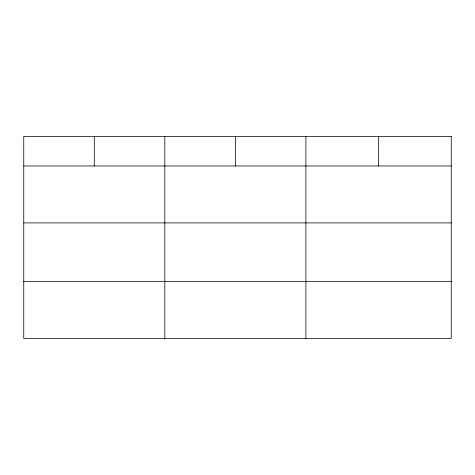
<?xml version="1.0" encoding="UTF-8"?>
<svg xmlns="http://www.w3.org/2000/svg" width="475" height="475" viewBox="0 0 475 475"><rect width="100%" height="100%" fill="white"/><g stroke="black" fill="none" stroke-linecap="round" stroke-linejoin="round"><path stroke-width="0.71" d="M23.75 165.971L451.25 165.971M23.75 222.912L451.25 222.912M23.75 281.58L451.25 281.58M378.575 136.479L378.575 165.971M305.9 136.479L305.9 338.521M235.362 136.479L235.362 165.971M164.825 136.479L164.825 338.521M94.288 136.479L94.288 165.971M451.25 136.479L23.75 136.479L23.75 338.521L451.25 338.521L451.25 136.479"/></g></svg>
